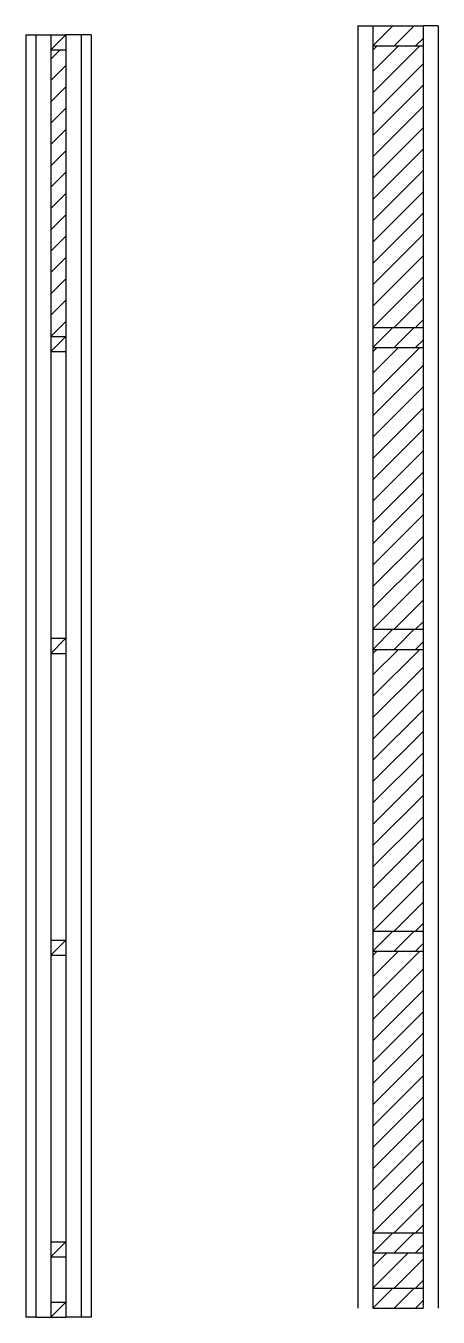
# Model space of a CAD drawing. Header units: metres. Extents: x -12 to 153, y -1 to 62.
# Drawn here: x 107.095 to 107.916, y 24.765 to 27.333 of the extents above; entities that cross this region are included whole.
import ezdxf

# ---------------------------------------------------------------- set-up
doc = ezdxf.new("R2010")
doc.units = ezdxf.units.M
doc.header["$LTSCALE"] = 0.018

msp = doc.modelspace()

# ---------------------------------------------------------------- linework, layer by layer
at = {"color": 1}
for p, q in [((107.7556, 27.3334), (107.7556, 24.7834)), ((107.7556, 27.3334), (107.7856, 27.3334)), ((107.9156, 27.3334), (107.8856, 27.3334)), ((107.9156, 27.3334), (107.9156, 24.7834)), ((107.1146, 27.3155), (107.1146, 24.7655)), ((107.1146, 27.3155), (107.1446, 27.3155)), ((107.2046, 27.3155), (107.1746, 27.3155)), ((107.2046, 27.3155), (107.2046, 24.7655)), ((107.1146, 24.7655), (107.1446, 24.7655)), ((107.2046, 24.7655), (107.1746, 24.7655))]:
    msp.add_line(p, q, dxfattribs=at)
at = {"color": 2}
for p, q in [((107.7856, 27.3334), (107.7856, 24.7834)), ((107.8856, 27.3334), (107.8856, 24.7834)), ((107.1446, 27.3155), (107.1446, 24.7655)), ((107.1746, 27.3155), (107.1746, 24.7655)), ((107.1446, 27.267), (107.1631, 27.2855)), ((107.7856, 27.2001), (107.8789, 27.2934)), ((107.7856, 27.2425), (107.8365, 27.2934)), ((107.7856, 27.2849), (107.794, 27.2934)), ((107.1446, 27.2246), (107.1746, 27.2546)), ((107.7856, 27.1577), (107.8856, 27.2577)), ((107.1446, 27.1822), (107.1746, 27.2122)), ((107.7856, 27.1152), (107.8856, 27.2152)), ((107.1446, 27.1397), (107.1746, 27.1697)), ((107.7856, 27.0728), (107.8856, 27.1728)), ((107.1446, 27.0973), (107.1746, 27.1273)), ((107.7856, 27.0304), (107.8856, 27.1304)), ((107.1446, 27.0549), (107.1746, 27.0849)), ((107.7856, 26.988), (107.8856, 27.088)), ((107.1446, 27.0125), (107.1746, 27.0425)), ((107.7856, 26.9455), (107.8856, 27.0455)), ((107.1446, 26.97), (107.1746, 27)), ((107.7856, 26.9031), (107.8856, 27.0031)), ((107.1446, 26.9276), (107.1746, 26.9576)), ((107.7856, 26.8607), (107.8856, 26.9607)), ((107.1446, 26.8852), (107.1746, 26.9152)), ((107.7856, 26.8182), (107.8856, 26.9182)), ((107.1446, 26.8428), (107.1746, 26.8728)), ((107.7856, 26.7758), (107.8856, 26.8758)), ((107.1446, 26.8003), (107.1746, 26.8303)), ((107.7856, 26.7334), (107.8856, 26.8334)), ((107.1446, 26.7579), (107.1746, 26.7879)), ((107.828, 26.7334), (107.8856, 26.791)), ((107.1446, 26.7155), (107.1746, 26.7455)), ((107.8704, 26.7334), (107.8856, 26.7485)), ((107.7856, 26.6001), (107.8789, 26.6934)), ((107.7856, 26.6425), (107.8365, 26.6934)), ((107.7856, 26.6849), (107.794, 26.6934)), ((107.7856, 26.5577), (107.8856, 26.6577)), ((107.7856, 26.5152), (107.8856, 26.6152)), ((107.7856, 26.4728), (107.8856, 26.5728)), ((107.7856, 26.4304), (107.8856, 26.5304)), ((107.7856, 26.388), (107.8856, 26.488)), ((107.7856, 26.3455), (107.8856, 26.4455)), ((107.7856, 26.3031), (107.8856, 26.4031)), ((107.7856, 26.2607), (107.8856, 26.3607)), ((107.7856, 26.2182), (107.8856, 26.3182)), ((107.7856, 26.1758), (107.8856, 26.2758)), ((107.7856, 26.1334), (107.8856, 26.2334)), ((107.828, 26.1334), (107.8856, 26.191)), ((107.8704, 26.1334), (107.8856, 26.1485)), ((107.7856, 26.0001), (107.8789, 26.0934)), ((107.7856, 26.0425), (107.8365, 26.0934)), ((107.7856, 26.0849), (107.794, 26.0934)), ((107.7856, 25.9577), (107.8856, 26.0577)), ((107.7856, 25.9152), (107.8856, 26.0152)), ((107.7856, 25.8728), (107.8856, 25.9728)), ((107.7856, 25.8304), (107.8856, 25.9304)), ((107.7856, 25.788), (107.8856, 25.888)), ((107.7856, 25.7455), (107.8856, 25.8455)), ((107.7856, 25.7031), (107.8856, 25.8031)), ((107.7856, 25.6607), (107.8856, 25.7607)), ((107.7856, 25.6182), (107.8856, 25.7182)), ((107.7856, 25.5758), (107.8856, 25.6758)), ((107.7856, 25.5334), (107.8856, 25.6334)), ((107.828, 25.5334), (107.8856, 25.591)), ((107.8704, 25.5334), (107.8856, 25.5485)), ((107.7856, 25.4001), (107.8789, 25.4934)), ((107.7856, 25.4425), (107.8365, 25.4934)), ((107.7856, 25.4849), (107.794, 25.4934)), ((107.7856, 25.3577), (107.8856, 25.4577)), ((107.7856, 25.3152), (107.8856, 25.4152)), ((107.7856, 25.2728), (107.8856, 25.3728)), ((107.7856, 25.2304), (107.8856, 25.3304)), ((107.7856, 25.188), (107.8856, 25.288)), ((107.7856, 25.1455), (107.8856, 25.2455)), ((107.7856, 25.1031), (107.8856, 25.2031)), ((107.7856, 25.0607), (107.8856, 25.1607)), ((107.7856, 25.0182), (107.8856, 25.1182)), ((107.7856, 24.9758), (107.8856, 25.0758)), ((107.7856, 24.9334), (107.8856, 25.0334)), ((107.828, 24.9334), (107.8856, 24.991)), ((107.8704, 24.9334), (107.8856, 24.9485)), ((107.7856, 24.8234), (107.8556, 24.8934)), ((107.7856, 24.8658), (107.8132, 24.8934)), ((107.828, 24.8234), (107.8856, 24.881)), ((107.8704, 24.8234), (107.8856, 24.8385))]:
    msp.add_line(p, q, dxfattribs=at)
at = {"color": 3}
for p, q in [((107.7856, 27.2934), (107.8256, 27.3334)), ((107.7856, 27.3334), (107.8856, 27.3334)), ((107.828, 27.2934), (107.868, 27.3334)), ((107.1446, 27.3155), (107.1746, 27.3155)), ((107.1446, 27.2855), (107.1746, 27.3155)), ((107.8704, 27.2934), (107.8856, 27.3085)), ((107.1446, 27.2855), (107.1746, 27.2855)), ((107.7856, 27.2934), (107.8856, 27.2934)), ((107.7856, 26.7334), (107.8856, 26.7334)), ((107.7856, 26.6934), (107.8256, 26.7334)), ((107.828, 26.6934), (107.868, 26.7334)), ((107.1446, 26.7155), (107.1746, 26.7155)), ((107.1446, 26.6855), (107.1746, 26.7155)), ((107.8704, 26.6934), (107.8856, 26.7085)), ((107.1446, 26.6855), (107.1746, 26.6855)), ((107.7856, 26.6934), (107.8856, 26.6934)), ((107.7856, 26.1334), (107.8856, 26.1334)), ((107.7856, 26.0934), (107.8256, 26.1334)), ((107.828, 26.0934), (107.868, 26.1334)), ((107.1446, 26.1155), (107.1746, 26.1155)), ((107.1446, 26.0855), (107.1746, 26.1155)), ((107.7856, 26.0934), (107.8856, 26.0934)), ((107.8704, 26.0934), (107.8856, 26.1085)), ((107.1446, 26.0855), (107.1746, 26.0855)), ((107.7856, 25.5334), (107.8856, 25.5334)), ((107.7856, 25.4934), (107.8256, 25.5334)), ((107.828, 25.4934), (107.868, 25.5334)), ((107.1446, 25.5155), (107.1746, 25.5155)), ((107.1446, 25.4855), (107.1746, 25.5155)), ((107.8704, 25.4934), (107.8856, 25.5085)), ((107.1446, 25.4855), (107.1746, 25.4855)), ((107.7856, 25.4934), (107.8856, 25.4934)), ((107.1446, 24.9155), (107.1746, 24.9155)), ((107.1446, 24.8855), (107.1746, 24.9155)), ((107.7856, 24.9334), (107.8856, 24.9334)), ((107.7856, 24.8934), (107.8256, 24.9334)), ((107.828, 24.8934), (107.868, 24.9334)), ((107.1446, 24.8855), (107.1746, 24.8855)), ((107.7856, 24.8934), (107.8856, 24.8934)), ((107.8704, 24.8934), (107.8856, 24.9085)), ((107.7856, 24.8234), (107.8856, 24.8234)), ((107.7856, 24.7834), (107.8256, 24.8234)), ((107.828, 24.7834), (107.868, 24.8234)), ((107.1446, 24.7955), (107.1746, 24.7955)), ((107.1446, 24.7655), (107.1746, 24.7955)), ((107.7856, 24.7834), (107.8856, 24.7834)), ((107.8704, 24.7834), (107.8856, 24.7985)), ((107.1446, 24.7655), (107.1746, 24.7655))]:
    msp.add_line(p, q, dxfattribs=at)
at = {"color": 5}
for p, q in [((107.0946, 27.3155), (107.0946, 24.7655)), ((107.0946, 27.3155), (107.1146, 27.3155)), ((107.2246, 27.3155), (107.2046, 27.3155)), ((107.2246, 27.3155), (107.2246, 24.7655)), ((107.1146, 24.7655), (107.0946, 24.7655)), ((107.2246, 24.7655), (107.2046, 24.7655))]:
    msp.add_line(p, q, dxfattribs=at)

doc.saveas('drawing.dxf')
